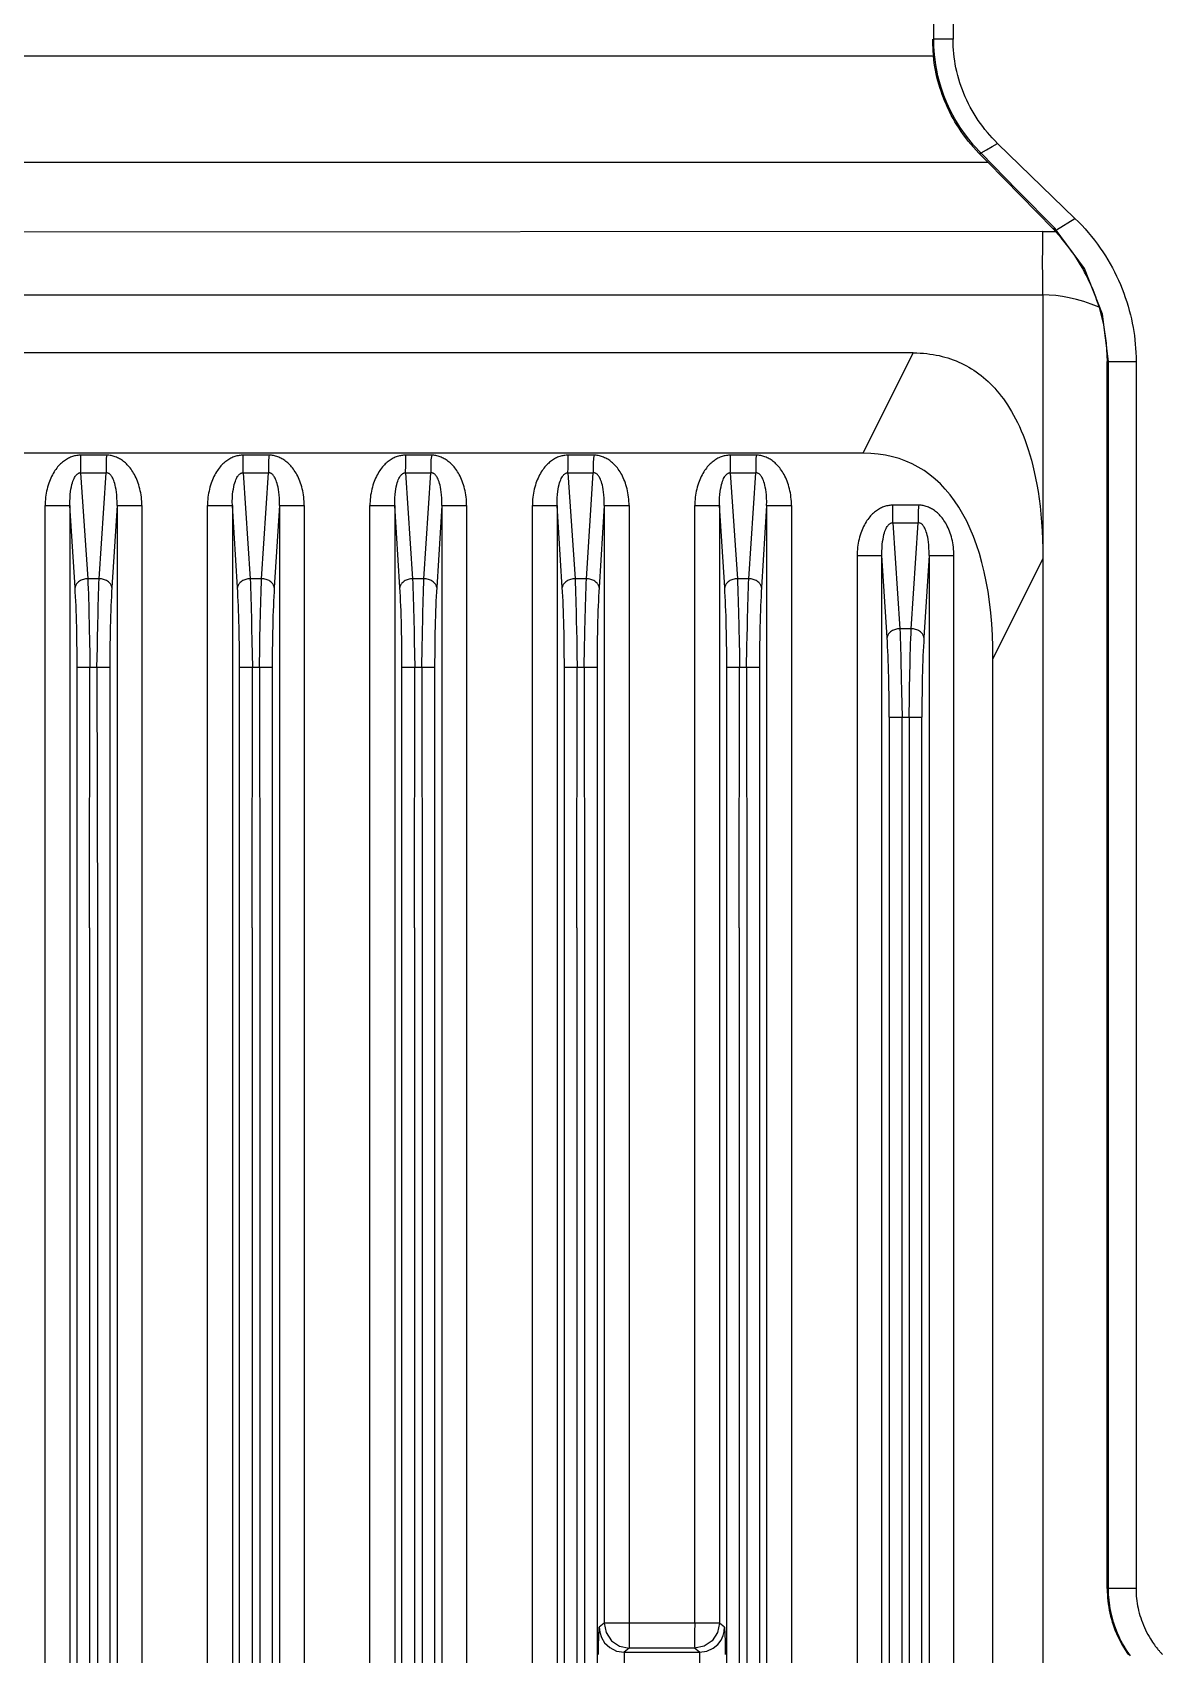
# Model space of a CAD drawing. Header units: millimetres. Extents: x -3132 to 28633, y 682 to 5849.
# Drawn here: x -743.6 to -698.4, y 2300 to 2364.9 of the extents above; entities that cross this region are included whole.
import ezdxf

# ---------------------------------------------------------------- set-up
doc = ezdxf.new("R2010")
doc.units = ezdxf.units.MM

msp = doc.modelspace()

# ---------------------------------------------------------------- linework, layer by layer
at = {"linetype": 'Continuous'}
for p, q in [((-707.541, 2373.049), (-707.554, 2364.613)), ((-706.768, 2370.872), (-706.768, 2364.613)), ((-706.768, 2364.613), (-707.554, 2364.613)), ((-707.557, 2363.93), (-774.784, 2363.93)), ((-705.731, 2360.052), (-705.648, 2360.054)), ((-705.731, 2360.052), (-705.371, 2359.684)), ((-704.985, 2360.441), (-701.891, 2357.441)), ((-776.97, 2359.684), (-705.371, 2359.684)), ((-705.371, 2359.684), (-702.767, 2357.018)), ((-702.627, 2356.976), (-701.891, 2357.441)), ((-703.17, 2356.914), (-779.175, 2356.876)), ((-702.674, 2357.019), (-702.767, 2357.018)), ((-702.767, 2357.018), (-702.667, 2356.913)), ((-779.171, 2354.378), (-703.17, 2354.378)), ((-703.17, 2354.378), (-703.176, 2354.667)), ((-703.17, 2354.378), (-703.17, 2117.202)), ((-708.363, 2352.058), (-773.978, 2352.058)), ((-710.363, 2348.047), (-708.363, 2352.058)), ((-700.598, 2302.629), (-700.598, 2351.714)), ((-700.598, 2351.714), (-700.549, 2351.714)), ((-700.549, 2302.629), (-700.549, 2351.714)), ((-700.549, 2351.714), (-699.444, 2351.714)), ((-699.444, 2351.714), (-699.444, 2302.629)), ((-710.363, 2348.047), (-771.978, 2348.047)), ((-741.673, 2347.521), (-741.673, 2347.97)), ((-740.635, 2347.969), (-741.673, 2347.97)), ((-735.173, 2347.521), (-735.173, 2347.97)), ((-734.135, 2347.969), (-735.173, 2347.97)), ((-728.673, 2347.521), (-728.673, 2347.97)), ((-727.635, 2347.969), (-728.673, 2347.97)), ((-722.173, 2347.521), (-722.173, 2347.97)), ((-721.135, 2347.969), (-722.173, 2347.97)), ((-715.673, 2347.521), (-715.673, 2347.97)), ((-714.635, 2347.969), (-715.673, 2347.97)), ((-741.684, 2347.266), (-741.397, 2343.023)), ((-741.684, 2347.266), (-740.668, 2347.266)), ((-740.944, 2343.023), (-740.668, 2347.266)), ((-735.184, 2347.266), (-734.897, 2343.023)), ((-735.184, 2347.266), (-734.168, 2347.266)), ((-734.444, 2343.023), (-734.168, 2347.266)), ((-728.684, 2347.266), (-728.397, 2343.023)), ((-728.684, 2347.266), (-727.668, 2347.266)), ((-727.944, 2343.023), (-727.668, 2347.266)), ((-722.184, 2347.266), (-721.897, 2343.023)), ((-722.184, 2347.266), (-721.168, 2347.266)), ((-721.444, 2343.023), (-721.168, 2347.266)), ((-715.684, 2347.266), (-715.397, 2343.023)), ((-715.684, 2347.266), (-714.668, 2347.266)), ((-714.944, 2343.023), (-714.668, 2347.266)), ((-743.106, 2250.817), (-743.106, 2345.949)), ((-743.106, 2345.949), (-742.112, 2345.949)), ((-742.112, 2345.949), (-742.112, 2250.817)), ((-741.907, 2342.669), (-742.112, 2345.949)), ((-740.229, 2345.949), (-740.434, 2342.669)), ((-740.229, 2345.949), (-740.229, 2250.836)), ((-740.229, 2345.949), (-739.235, 2345.949)), ((-739.235, 2345.949), (-739.235, 2250.817)), ((-736.606, 2250.817), (-736.606, 2345.949)), ((-736.606, 2345.949), (-735.612, 2345.949)), ((-735.407, 2342.669), (-735.612, 2345.949)), ((-735.612, 2345.949), (-735.612, 2250.817)), ((-733.729, 2345.949), (-733.934, 2342.669)), ((-733.729, 2345.949), (-733.729, 2250.836)), ((-733.729, 2345.949), (-732.735, 2345.949)), ((-732.735, 2345.949), (-732.735, 2250.817)), ((-730.106, 2250.817), (-730.106, 2345.949)), ((-730.106, 2345.949), (-729.112, 2345.949)), ((-728.907, 2342.669), (-729.112, 2345.949)), ((-729.112, 2345.949), (-729.112, 2250.817)), ((-727.229, 2345.949), (-727.434, 2342.669)), ((-727.229, 2345.949), (-727.229, 2250.836)), ((-727.229, 2345.949), (-726.235, 2345.949)), ((-726.235, 2345.949), (-726.235, 2250.817)), ((-723.606, 2250.817), (-723.606, 2345.949)), ((-723.606, 2345.949), (-722.612, 2345.949)), ((-722.407, 2342.669), (-722.612, 2345.949)), ((-722.612, 2345.949), (-722.612, 2299.114)), ((-720.729, 2345.949), (-720.934, 2342.669)), ((-720.729, 2345.949), (-720.729, 2301.248)), ((-720.729, 2345.949), (-719.735, 2345.949)), ((-719.735, 2345.949), (-719.735, 2300.249)), ((-717.106, 2301.248), (-717.106, 2345.949)), ((-717.106, 2345.949), (-716.112, 2345.949)), ((-716.112, 2345.949), (-716.112, 2301.248)), ((-715.907, 2342.669), (-716.112, 2345.949)), ((-714.229, 2345.949), (-714.434, 2342.669)), ((-714.229, 2345.949), (-714.229, 2250.836)), ((-714.229, 2345.949), (-713.235, 2345.949)), ((-713.235, 2345.949), (-713.235, 2250.817)), ((-709.173, 2345.521), (-709.173, 2345.97)), ((-708.135, 2345.969), (-709.173, 2345.97)), ((-709.184, 2345.266), (-708.897, 2341.023)), ((-709.184, 2345.266), (-708.168, 2345.266)), ((-708.444, 2341.023), (-708.168, 2345.266)), ((-710.606, 2343.949), (-710.607, 2249.004)), ((-710.606, 2343.949), (-709.612, 2343.949)), ((-709.407, 2340.669), (-709.612, 2343.949)), ((-709.612, 2249.007), (-709.612, 2343.949)), ((-707.729, 2343.949), (-707.934, 2340.669)), ((-707.729, 2343.949), (-707.729, 2130.167)), ((-707.729, 2343.949), (-706.735, 2343.949)), ((-706.735, 2130.167), (-706.735, 2343.949)), ((-703.17, 2343.829), (-705.17, 2339.817)), ((-740.944, 2343.023), (-741.397, 2343.023)), ((-734.444, 2343.023), (-734.897, 2343.023)), ((-727.944, 2343.023), (-728.397, 2343.023)), ((-721.444, 2343.023), (-721.897, 2343.023)), ((-714.944, 2343.023), (-715.397, 2343.023)), ((-741.341, 2341.032), (-741.33, 2340.526)), ((-741.33, 2340.526), (-741.32, 2340.009)), ((-734.841, 2341.032), (-734.83, 2340.526)), ((-734.83, 2340.526), (-734.82, 2340.009)), ((-728.341, 2341.032), (-728.33, 2340.526)), ((-728.33, 2340.526), (-728.32, 2340.009)), ((-721.841, 2341.032), (-721.83, 2340.526)), ((-721.83, 2340.526), (-721.82, 2340.009)), ((-715.341, 2341.032), (-715.33, 2340.526)), ((-715.33, 2340.526), (-715.32, 2340.009)), ((-708.444, 2341.023), (-708.897, 2341.023)), ((-741.32, 2340.009), (-741.31, 2339.487)), ((-741.031, 2339.487), (-741.016, 2340.268)), ((-734.82, 2340.009), (-734.81, 2339.487)), ((-734.531, 2339.487), (-734.516, 2340.268)), ((-728.32, 2340.009), (-728.31, 2339.487)), ((-728.031, 2339.487), (-728.016, 2340.268)), ((-721.82, 2340.009), (-721.81, 2339.487)), ((-721.531, 2339.487), (-721.516, 2340.268)), ((-715.32, 2340.009), (-715.31, 2339.487)), ((-715.031, 2339.487), (-715.016, 2340.268)), ((-705.17, 2134.298), (-705.17, 2339.817)), ((-741.824, 2255.385), (-741.824, 2339.487)), ((-741.824, 2339.487), (-740.517, 2339.487)), ((-741.325, 2329.058), (-741.31, 2339.487)), ((-741.031, 2339.487), (-741.016, 2329.058)), ((-740.517, 2339.487), (-740.517, 2255.502)), ((-735.324, 2255.385), (-735.324, 2339.487)), ((-735.324, 2339.487), (-734.017, 2339.487)), ((-734.825, 2329.058), (-734.81, 2339.487)), ((-734.531, 2339.487), (-734.516, 2329.058)), ((-734.017, 2339.487), (-734.017, 2255.502)), ((-728.824, 2255.385), (-728.824, 2339.487)), ((-728.824, 2339.487), (-727.517, 2339.487)), ((-728.325, 2329.058), (-728.31, 2339.487)), ((-728.031, 2339.487), (-728.016, 2329.058)), ((-727.517, 2339.487), (-727.517, 2255.502)), ((-722.324, 2255.385), (-722.324, 2339.487)), ((-722.324, 2339.487), (-721.017, 2339.487)), ((-721.825, 2329.058), (-721.81, 2339.487)), ((-721.531, 2339.487), (-721.516, 2329.058)), ((-721.017, 2339.487), (-721.017, 2255.502)), ((-715.824, 2255.385), (-715.824, 2339.487)), ((-715.824, 2339.487), (-714.517, 2339.487)), ((-715.325, 2329.058), (-715.31, 2339.487)), ((-715.031, 2339.487), (-715.016, 2329.058)), ((-714.517, 2339.487), (-714.517, 2255.502)), ((-708.841, 2339.032), (-708.83, 2338.526)), ((-708.83, 2338.526), (-708.82, 2338.009)), ((-708.82, 2338.009), (-708.81, 2337.487)), ((-708.531, 2337.487), (-708.516, 2338.268)), ((-709.324, 2337.487), (-709.324, 2248.766)), ((-709.324, 2337.487), (-708.017, 2337.487)), ((-708.81, 2248.766), (-708.81, 2337.487)), ((-708.531, 2337.487), (-708.531, 2136.629)), ((-708.017, 2136.629), (-708.017, 2337.487)), ((-741.325, 2329.058), (-741.325, 2279.058)), ((-741.016, 2329.058), (-741.016, 2279.058)), ((-734.825, 2329.058), (-734.825, 2279.058)), ((-734.516, 2329.058), (-734.516, 2279.058)), ((-728.325, 2329.058), (-728.325, 2279.058)), ((-728.016, 2329.058), (-728.016, 2279.058)), ((-721.825, 2329.058), (-721.825, 2279.058)), ((-721.516, 2329.058), (-721.516, 2279.058)), ((-715.325, 2329.058), (-715.325, 2279.058)), ((-715.016, 2329.058), (-715.016, 2279.058)), ((-699.444, 2302.629), (-700.598, 2302.629)), ((-720.729, 2301.248), (-720.929, 2301.081)), ((-719.735, 2301.248), (-720.729, 2301.248)), ((-717.106, 2301.248), (-719.735, 2301.248)), ((-716.74, 2301.248), (-717.106, 2301.248)), ((-716.112, 2301.248), (-716.74, 2301.248)), ((-715.912, 2301.081), (-716.112, 2301.248)), ((-719.731, 2300.249), (-719.93, 2300.083)), ((-717.11, 2300.249), (-719.731, 2300.249)), ((-717.11, 2300.341), (-717.106, 2300.249)), ((-716.911, 2300.083), (-717.11, 2300.249)), ((-719.93, 2300.083), (-719.93, 2299.583)), ((-719.93, 2300.083), (-716.911, 2300.083)), ((-716.911, 2300.083), (-716.911, 2299.583)), ((-698.4, 2300.007), (-698.382, 2299.989))]:
    msp.add_line(p, q, dxfattribs=at)
for points in [[(-705.648, 2360.054), (-705.945, 2360.371), (-706.235, 2360.727), (-706.483, 2361.078), (-706.692, 2361.418), (-706.867, 2361.746), (-707.012, 2362.059), (-707.132, 2362.356), (-707.23, 2362.635), (-707.308, 2362.898), (-707.371, 2363.144), (-707.421, 2363.373), (-707.459, 2363.588), (-707.488, 2363.789), (-707.51, 2363.977), (-707.525, 2364.153), (-707.535, 2364.317), (-707.54, 2364.469), (-707.542, 2364.613)], [(-704.985, 2360.441), (-705.095, 2360.55), (-705.2, 2360.659), (-705.3, 2360.769), (-705.396, 2360.881), (-705.49, 2360.995), (-705.581, 2361.111), (-705.67, 2361.231), (-705.757, 2361.355), (-705.842, 2361.484), (-705.925, 2361.616), (-706.004, 2361.751), (-706.08, 2361.889), (-706.152, 2362.027), (-706.218, 2362.165), (-706.28, 2362.3), (-706.338, 2362.437), (-706.392, 2362.575), (-706.445, 2362.717), (-706.494, 2362.864), (-706.54, 2363.012), (-706.581, 2363.161), (-706.618, 2363.31), (-706.651, 2363.458), (-706.679, 2363.603), (-706.703, 2363.747), (-706.722, 2363.89), (-706.739, 2364.032), (-706.751, 2364.174), (-706.76, 2364.318), (-706.766, 2364.464), (-706.768, 2364.613)], [(-705.731, 2360.052), (-705.843, 2360.169), (-705.952, 2360.289), (-706.057, 2360.41), (-706.159, 2360.534), (-706.257, 2360.66), (-706.352, 2360.787), (-706.442, 2360.916), (-706.529, 2361.045), (-706.612, 2361.176), (-706.692, 2361.307), (-706.768, 2361.44), (-706.84, 2361.574), (-706.909, 2361.709), (-706.975, 2361.845), (-707.037, 2361.982), (-707.095, 2362.119), (-707.151, 2362.256), (-707.202, 2362.394), (-707.25, 2362.532), (-707.295, 2362.67), (-707.337, 2362.809), (-707.375, 2362.948), (-707.411, 2363.088), (-707.443, 2363.228), (-707.472, 2363.368), (-707.498, 2363.508), (-707.52, 2363.649), (-707.54, 2363.789), (-707.557, 2363.93)], [(-702.674, 2357.019), (-704.196, 2358.574), (-705.648, 2360.054)], [(-705.647, 2360.055), (-705.424, 2360.185), (-705.203, 2360.313), (-704.985, 2360.441)], [(-701.891, 2357.441), (-701.754, 2357.305), (-701.618, 2357.163), (-701.486, 2357.019), (-701.357, 2356.87), (-701.231, 2356.719), (-701.11, 2356.566), (-700.993, 2356.411), (-700.881, 2356.254), (-700.774, 2356.097), (-700.671, 2355.939), (-700.573, 2355.78), (-700.48, 2355.62), (-700.391, 2355.458), (-700.306, 2355.295), (-700.225, 2355.13), (-700.147, 2354.963), (-700.073, 2354.794), (-700.003, 2354.623), (-699.937, 2354.451), (-699.875, 2354.278), (-699.818, 2354.104), (-699.764, 2353.931), (-699.715, 2353.758), (-699.67, 2353.586), (-699.63, 2353.416), (-699.594, 2353.247), (-699.562, 2353.08), (-699.535, 2352.914), (-699.511, 2352.749), (-699.491, 2352.582), (-699.474, 2352.414), (-699.461, 2352.244), (-699.452, 2352.071), (-699.446, 2351.894), (-699.444, 2351.714)], [(-703.176, 2354.667), (-703.181, 2355.246), (-703.182, 2355.533), (-703.182, 2355.818), (-703.181, 2356.1), (-703.179, 2356.377), (-703.177, 2356.649), (-703.17, 2356.914)], [(-703.17, 2356.914), (-703.002, 2356.918), (-702.834, 2356.918), (-702.667, 2356.913)], [(-700.549, 2351.714), (-700.785, 2353.607), (-701.507, 2355.432), (-702.675, 2357.019)], [(-700.921, 2353.892), (-700.962, 2354.024), (-701.007, 2354.159), (-701.056, 2354.297), (-701.109, 2354.437), (-701.165, 2354.579), (-701.226, 2354.722), (-701.29, 2354.865), (-701.357, 2355.008), (-701.428, 2355.151), (-701.502, 2355.293), (-701.58, 2355.434), (-701.661, 2355.575), (-701.746, 2355.714), (-701.834, 2355.853), (-701.925, 2355.99), (-702.021, 2356.127), (-702.119, 2356.262), (-702.222, 2356.395), (-702.328, 2356.527), (-702.437, 2356.658), (-702.55, 2356.786), (-702.667, 2356.913)], [(-700.921, 2353.892), (-701.236, 2354.014), (-701.539, 2354.117), (-701.833, 2354.201), (-702.117, 2354.267), (-702.392, 2354.317), (-702.658, 2354.352), (-702.917, 2354.372), (-703.17, 2354.378)], [(-700.921, 2353.892), (-700.742, 2353.175), (-700.634, 2352.449), (-700.598, 2351.714)], [(-708.363, 2352.058), (-708.224, 2352.056), (-708.087, 2352.051), (-707.954, 2352.042), (-707.823, 2352.029), (-707.695, 2352.014), (-707.57, 2351.995), (-707.448, 2351.974), (-707.327, 2351.949), (-707.209, 2351.921), (-707.093, 2351.89), (-706.979, 2351.857), (-706.868, 2351.82), (-706.758, 2351.781), (-706.65, 2351.739), (-706.543, 2351.694), (-706.438, 2351.646), (-706.335, 2351.595), (-706.233, 2351.542), (-706.132, 2351.485), (-706.033, 2351.425), (-705.935, 2351.363), (-705.837, 2351.297), (-705.742, 2351.227), (-705.647, 2351.155), (-705.553, 2351.079), (-705.46, 2350.999), (-705.369, 2350.916), (-705.278, 2350.829), (-705.188, 2350.738), (-705.099, 2350.643), (-705.012, 2350.544), (-704.925, 2350.441), (-704.839, 2350.332), (-704.754, 2350.219), (-704.67, 2350.101), (-704.587, 2349.978), (-704.505, 2349.849), (-704.424, 2349.715), (-704.345, 2349.574), (-704.266, 2349.427), (-704.189, 2349.274), (-704.113, 2349.114), (-704.039, 2348.946), (-703.967, 2348.771), (-703.896, 2348.588), (-703.827, 2348.397), (-703.76, 2348.197), (-703.696, 2347.987), (-703.634, 2347.768), (-703.574, 2347.54), (-703.517, 2347.3), (-703.464, 2347.05), (-703.413, 2346.788), (-703.367, 2346.514), (-703.324, 2346.227), (-703.286, 2345.928), (-703.253, 2345.614), (-703.224, 2345.287), (-703.201, 2344.945), (-703.185, 2344.588), (-703.174, 2344.216), (-703.17, 2343.829)], [(-741.673, 2347.97), (-741.715, 2347.969), (-741.758, 2347.966), (-741.8, 2347.961), (-741.842, 2347.955), (-741.884, 2347.947), (-741.927, 2347.938), (-741.969, 2347.926), (-742.011, 2347.913), (-742.053, 2347.899), (-742.094, 2347.882), (-742.136, 2347.864), (-742.176, 2347.844), (-742.216, 2347.823), (-742.256, 2347.799), (-742.296, 2347.774), (-742.335, 2347.747), (-742.374, 2347.718), (-742.413, 2347.687), (-742.452, 2347.653), (-742.491, 2347.617), (-742.529, 2347.579), (-742.567, 2347.538), (-742.604, 2347.495), (-742.641, 2347.449), (-742.677, 2347.401), (-742.713, 2347.35), (-742.748, 2347.296), (-742.782, 2347.24), (-742.815, 2347.181), (-742.847, 2347.119), (-742.878, 2347.054), (-742.907, 2346.987), (-742.935, 2346.917), (-742.962, 2346.844), (-742.986, 2346.769), (-743.009, 2346.692), (-743.029, 2346.613), (-743.047, 2346.532), (-743.063, 2346.451), (-743.077, 2346.368), (-743.088, 2346.285), (-743.096, 2346.201), (-743.102, 2346.117), (-743.105, 2346.033), (-743.106, 2345.949)], [(-740.635, 2347.969), (-740.647, 2347.911), (-740.657, 2347.849), (-740.664, 2347.784), (-740.667, 2347.716), (-740.668, 2347.266)], [(-739.235, 2345.949), (-739.236, 2346.035), (-739.24, 2346.121), (-739.246, 2346.206), (-739.255, 2346.291), (-739.266, 2346.376), (-739.28, 2346.459), (-739.296, 2346.542), (-739.315, 2346.623), (-739.336, 2346.703), (-739.358, 2346.78), (-739.383, 2346.854), (-739.41, 2346.927), (-739.438, 2346.996), (-739.467, 2347.063), (-739.498, 2347.128), (-739.53, 2347.189), (-739.563, 2347.248), (-739.597, 2347.304), (-739.632, 2347.357), (-739.668, 2347.407), (-739.704, 2347.455), (-739.741, 2347.5), (-739.778, 2347.543), (-739.817, 2347.583), (-739.855, 2347.622), (-739.894, 2347.657), (-739.932, 2347.69), (-739.971, 2347.721), (-740.01, 2347.75), (-740.05, 2347.777), (-740.09, 2347.802), (-740.13, 2347.825), (-740.171, 2347.846), (-740.212, 2347.866), (-740.254, 2347.884), (-740.296, 2347.901), (-740.338, 2347.915), (-740.381, 2347.928), (-740.423, 2347.939), (-740.465, 2347.949), (-740.508, 2347.956), (-740.55, 2347.962), (-740.592, 2347.967), (-740.635, 2347.969)], [(-735.173, 2347.97), (-735.215, 2347.969), (-735.258, 2347.966), (-735.3, 2347.961), (-735.342, 2347.955), (-735.384, 2347.947), (-735.427, 2347.938), (-735.469, 2347.926), (-735.511, 2347.913), (-735.553, 2347.899), (-735.594, 2347.882), (-735.636, 2347.864), (-735.676, 2347.844), (-735.716, 2347.823), (-735.756, 2347.799), (-735.796, 2347.774), (-735.835, 2347.747), (-735.874, 2347.718), (-735.913, 2347.687), (-735.952, 2347.653), (-735.991, 2347.617), (-736.029, 2347.579), (-736.067, 2347.538), (-736.104, 2347.495), (-736.141, 2347.449), (-736.177, 2347.401), (-736.213, 2347.35), (-736.248, 2347.296), (-736.282, 2347.24), (-736.315, 2347.181), (-736.347, 2347.119), (-736.378, 2347.054), (-736.407, 2346.987), (-736.435, 2346.917), (-736.462, 2346.844), (-736.486, 2346.769), (-736.509, 2346.692), (-736.529, 2346.613), (-736.547, 2346.532), (-736.563, 2346.451), (-736.577, 2346.368), (-736.588, 2346.285), (-736.596, 2346.201), (-736.602, 2346.117), (-736.605, 2346.033), (-736.606, 2345.949)], [(-734.135, 2347.969), (-734.147, 2347.911), (-734.157, 2347.849), (-734.164, 2347.784), (-734.167, 2347.716), (-734.168, 2347.266)], [(-732.735, 2345.949), (-732.736, 2346.035), (-732.74, 2346.121), (-732.746, 2346.206), (-732.755, 2346.291), (-732.766, 2346.376), (-732.78, 2346.459), (-732.796, 2346.542), (-732.815, 2346.623), (-732.836, 2346.703), (-732.858, 2346.78), (-732.883, 2346.854), (-732.91, 2346.927), (-732.938, 2346.996), (-732.967, 2347.063), (-732.998, 2347.128), (-733.03, 2347.189), (-733.063, 2347.248), (-733.097, 2347.304), (-733.132, 2347.357), (-733.168, 2347.407), (-733.204, 2347.455), (-733.241, 2347.5), (-733.278, 2347.543), (-733.317, 2347.583), (-733.355, 2347.622), (-733.394, 2347.657), (-733.432, 2347.69), (-733.471, 2347.721), (-733.51, 2347.75), (-733.55, 2347.777), (-733.59, 2347.802), (-733.63, 2347.825), (-733.671, 2347.846), (-733.712, 2347.866), (-733.754, 2347.884), (-733.796, 2347.901), (-733.838, 2347.915), (-733.881, 2347.928), (-733.923, 2347.939), (-733.965, 2347.949), (-734.008, 2347.956), (-734.05, 2347.962), (-734.092, 2347.967), (-734.135, 2347.969)], [(-728.673, 2347.97), (-728.715, 2347.969), (-728.758, 2347.966), (-728.8, 2347.961), (-728.842, 2347.955), (-728.884, 2347.947), (-728.927, 2347.938), (-728.969, 2347.926), (-729.011, 2347.913), (-729.053, 2347.899), (-729.094, 2347.882), (-729.136, 2347.864), (-729.176, 2347.844), (-729.216, 2347.823), (-729.256, 2347.799), (-729.296, 2347.774), (-729.335, 2347.747), (-729.374, 2347.718), (-729.413, 2347.687), (-729.452, 2347.653), (-729.491, 2347.617), (-729.529, 2347.579), (-729.567, 2347.538), (-729.604, 2347.495), (-729.641, 2347.449), (-729.677, 2347.401), (-729.713, 2347.35), (-729.748, 2347.296), (-729.782, 2347.24), (-729.815, 2347.181), (-729.847, 2347.119), (-729.878, 2347.054), (-729.907, 2346.987), (-729.935, 2346.917), (-729.962, 2346.844), (-729.986, 2346.769), (-730.009, 2346.692), (-730.029, 2346.613), (-730.047, 2346.532), (-730.063, 2346.451), (-730.077, 2346.368), (-730.088, 2346.285), (-730.096, 2346.201), (-730.102, 2346.117), (-730.105, 2346.033), (-730.106, 2345.949)], [(-727.635, 2347.969), (-727.647, 2347.911), (-727.657, 2347.849), (-727.664, 2347.784), (-727.667, 2347.716), (-727.668, 2347.266)], [(-726.235, 2345.949), (-726.236, 2346.035), (-726.24, 2346.121), (-726.246, 2346.206), (-726.255, 2346.291), (-726.266, 2346.376), (-726.28, 2346.459), (-726.296, 2346.542), (-726.315, 2346.623), (-726.336, 2346.703), (-726.358, 2346.78), (-726.383, 2346.854), (-726.41, 2346.927), (-726.438, 2346.996), (-726.467, 2347.063), (-726.498, 2347.128), (-726.53, 2347.189), (-726.563, 2347.248), (-726.597, 2347.304), (-726.632, 2347.357), (-726.668, 2347.407), (-726.704, 2347.455), (-726.741, 2347.5), (-726.778, 2347.543), (-726.817, 2347.583), (-726.855, 2347.622), (-726.894, 2347.657), (-726.932, 2347.69), (-726.971, 2347.721), (-727.01, 2347.75), (-727.05, 2347.777), (-727.09, 2347.802), (-727.13, 2347.825), (-727.171, 2347.846), (-727.212, 2347.866), (-727.254, 2347.884), (-727.296, 2347.901), (-727.338, 2347.915), (-727.381, 2347.928), (-727.423, 2347.939), (-727.465, 2347.949), (-727.508, 2347.956), (-727.55, 2347.962), (-727.592, 2347.967), (-727.635, 2347.969)], [(-722.173, 2347.97), (-722.215, 2347.969), (-722.258, 2347.966), (-722.3, 2347.961), (-722.342, 2347.955), (-722.384, 2347.947), (-722.427, 2347.938), (-722.469, 2347.926), (-722.511, 2347.913), (-722.553, 2347.899), (-722.594, 2347.882), (-722.636, 2347.864), (-722.676, 2347.844), (-722.716, 2347.823), (-722.756, 2347.799), (-722.796, 2347.774), (-722.835, 2347.747), (-722.874, 2347.718), (-722.913, 2347.687), (-722.952, 2347.653), (-722.991, 2347.617), (-723.029, 2347.579), (-723.067, 2347.538), (-723.104, 2347.495), (-723.141, 2347.449), (-723.177, 2347.401), (-723.213, 2347.35), (-723.248, 2347.296), (-723.282, 2347.24), (-723.315, 2347.181), (-723.347, 2347.119), (-723.378, 2347.054), (-723.407, 2346.987), (-723.435, 2346.917), (-723.462, 2346.844), (-723.486, 2346.769), (-723.509, 2346.692), (-723.529, 2346.613), (-723.547, 2346.532), (-723.563, 2346.451), (-723.577, 2346.368), (-723.588, 2346.285), (-723.596, 2346.201), (-723.602, 2346.117), (-723.605, 2346.033), (-723.606, 2345.949)], [(-721.135, 2347.969), (-721.147, 2347.911), (-721.157, 2347.849), (-721.164, 2347.784), (-721.167, 2347.716), (-721.168, 2347.266)], [(-719.735, 2345.949), (-719.736, 2346.035), (-719.74, 2346.121), (-719.746, 2346.206), (-719.755, 2346.291), (-719.766, 2346.376), (-719.78, 2346.459), (-719.796, 2346.542), (-719.815, 2346.623), (-719.836, 2346.703), (-719.858, 2346.78), (-719.883, 2346.854), (-719.91, 2346.927), (-719.938, 2346.996), (-719.967, 2347.063), (-719.998, 2347.128), (-720.03, 2347.189), (-720.063, 2347.248), (-720.097, 2347.304), (-720.132, 2347.357), (-720.168, 2347.407), (-720.204, 2347.455), (-720.241, 2347.5), (-720.278, 2347.543), (-720.317, 2347.583), (-720.355, 2347.622), (-720.394, 2347.657), (-720.432, 2347.69), (-720.471, 2347.721), (-720.51, 2347.75), (-720.55, 2347.777), (-720.59, 2347.802), (-720.63, 2347.825), (-720.671, 2347.846), (-720.712, 2347.866), (-720.754, 2347.884), (-720.796, 2347.901), (-720.838, 2347.915), (-720.881, 2347.928), (-720.923, 2347.939), (-720.965, 2347.949), (-721.008, 2347.956), (-721.05, 2347.962), (-721.092, 2347.967), (-721.135, 2347.969)], [(-715.673, 2347.97), (-715.715, 2347.969), (-715.758, 2347.966), (-715.8, 2347.961), (-715.842, 2347.955), (-715.884, 2347.947), (-715.927, 2347.938), (-715.969, 2347.926), (-716.011, 2347.913), (-716.053, 2347.899), (-716.094, 2347.882), (-716.136, 2347.864), (-716.176, 2347.844), (-716.216, 2347.823), (-716.256, 2347.799), (-716.296, 2347.774), (-716.335, 2347.747), (-716.374, 2347.718), (-716.413, 2347.687), (-716.452, 2347.653), (-716.491, 2347.617), (-716.529, 2347.579), (-716.567, 2347.538), (-716.604, 2347.495), (-716.641, 2347.449), (-716.677, 2347.401), (-716.713, 2347.35), (-716.748, 2347.296), (-716.782, 2347.24), (-716.815, 2347.181), (-716.847, 2347.119), (-716.878, 2347.054), (-716.907, 2346.987), (-716.935, 2346.917), (-716.962, 2346.844), (-716.986, 2346.769), (-717.009, 2346.692), (-717.029, 2346.613), (-717.047, 2346.532), (-717.063, 2346.451), (-717.077, 2346.368), (-717.088, 2346.285), (-717.096, 2346.201), (-717.102, 2346.117), (-717.105, 2346.033), (-717.106, 2345.949)], [(-714.635, 2347.969), (-714.647, 2347.911), (-714.657, 2347.849), (-714.664, 2347.784), (-714.667, 2347.716), (-714.668, 2347.266)], [(-713.235, 2345.949), (-713.236, 2346.035), (-713.24, 2346.121), (-713.246, 2346.206), (-713.255, 2346.291), (-713.266, 2346.376), (-713.28, 2346.459), (-713.296, 2346.542), (-713.315, 2346.623), (-713.336, 2346.703), (-713.358, 2346.78), (-713.383, 2346.854), (-713.41, 2346.927), (-713.438, 2346.996), (-713.467, 2347.063), (-713.498, 2347.128), (-713.53, 2347.189), (-713.563, 2347.248), (-713.597, 2347.304), (-713.632, 2347.357), (-713.668, 2347.407), (-713.704, 2347.455), (-713.741, 2347.5), (-713.778, 2347.543), (-713.817, 2347.583), (-713.855, 2347.622), (-713.894, 2347.657), (-713.932, 2347.69), (-713.971, 2347.721), (-714.01, 2347.75), (-714.05, 2347.777), (-714.09, 2347.802), (-714.13, 2347.825), (-714.171, 2347.846), (-714.212, 2347.866), (-714.254, 2347.884), (-714.296, 2347.901), (-714.338, 2347.915), (-714.381, 2347.928), (-714.423, 2347.939), (-714.465, 2347.949), (-714.508, 2347.956), (-714.55, 2347.962), (-714.592, 2347.967), (-714.635, 2347.969)], [(-742.112, 2345.949), (-742.114, 2346.115), (-742.109, 2346.263), (-742.1, 2346.394), (-742.087, 2346.51), (-742.071, 2346.614), (-742.053, 2346.706), (-742.034, 2346.788), (-742.014, 2346.86), (-741.993, 2346.924), (-741.971, 2346.981), (-741.949, 2347.03), (-741.927, 2347.073), (-741.905, 2347.11), (-741.884, 2347.142), (-741.862, 2347.169), (-741.842, 2347.192), (-741.822, 2347.21), (-741.803, 2347.225), (-741.785, 2347.237), (-741.768, 2347.246), (-741.752, 2347.253), (-741.738, 2347.258), (-741.725, 2347.261), (-741.713, 2347.264), (-741.702, 2347.265), (-741.693, 2347.266), (-741.684, 2347.266)], [(-741.684, 2347.266), (-741.68, 2347.323), (-741.676, 2347.385), (-741.674, 2347.451), (-741.673, 2347.521)], [(-740.229, 2345.949), (-740.227, 2346.11), (-740.231, 2346.253), (-740.24, 2346.381), (-740.252, 2346.494), (-740.267, 2346.595), (-740.283, 2346.685), (-740.301, 2346.765), (-740.32, 2346.836), (-740.34, 2346.899), (-740.36, 2346.955), (-740.38, 2347.004), (-740.4, 2347.047), (-740.42, 2347.085), (-740.44, 2347.117), (-740.46, 2347.145), (-740.479, 2347.17), (-740.497, 2347.19), (-740.515, 2347.207), (-740.532, 2347.221), (-740.548, 2347.232), (-740.563, 2347.241), (-740.578, 2347.248), (-740.597, 2347.254), (-740.618, 2347.259), (-740.642, 2347.264), (-740.668, 2347.266)], [(-735.612, 2345.949), (-735.614, 2346.115), (-735.609, 2346.263), (-735.6, 2346.394), (-735.587, 2346.51), (-735.571, 2346.614), (-735.553, 2346.706), (-735.534, 2346.788), (-735.514, 2346.86), (-735.493, 2346.924), (-735.471, 2346.981), (-735.449, 2347.03), (-735.427, 2347.073), (-735.405, 2347.11), (-735.384, 2347.142), (-735.362, 2347.169), (-735.342, 2347.192), (-735.322, 2347.21), (-735.303, 2347.225), (-735.285, 2347.237), (-735.268, 2347.246), (-735.252, 2347.253), (-735.238, 2347.258), (-735.225, 2347.261), (-735.213, 2347.264), (-735.202, 2347.265), (-735.193, 2347.266), (-735.184, 2347.266)], [(-735.184, 2347.266), (-735.18, 2347.323), (-735.176, 2347.385), (-735.174, 2347.451), (-735.173, 2347.521)], [(-733.729, 2345.949), (-733.727, 2346.11), (-733.731, 2346.253), (-733.74, 2346.381), (-733.752, 2346.494), (-733.767, 2346.595), (-733.783, 2346.685), (-733.801, 2346.765), (-733.82, 2346.836), (-733.84, 2346.899), (-733.86, 2346.955), (-733.88, 2347.004), (-733.9, 2347.047), (-733.92, 2347.085), (-733.94, 2347.117), (-733.96, 2347.145), (-733.979, 2347.17), (-733.997, 2347.19), (-734.015, 2347.207), (-734.032, 2347.221), (-734.048, 2347.232), (-734.063, 2347.241), (-734.078, 2347.248), (-734.097, 2347.254), (-734.118, 2347.259), (-734.142, 2347.264), (-734.168, 2347.266)], [(-729.112, 2345.949), (-729.114, 2346.115), (-729.109, 2346.263), (-729.1, 2346.394), (-729.087, 2346.51), (-729.071, 2346.614), (-729.053, 2346.706), (-729.034, 2346.788), (-729.014, 2346.86), (-728.993, 2346.924), (-728.971, 2346.981), (-728.949, 2347.03), (-728.927, 2347.073), (-728.905, 2347.11), (-728.884, 2347.142), (-728.862, 2347.169), (-728.842, 2347.192), (-728.822, 2347.21), (-728.803, 2347.225), (-728.785, 2347.237), (-728.768, 2347.246), (-728.752, 2347.253), (-728.738, 2347.258), (-728.725, 2347.261), (-728.713, 2347.264), (-728.702, 2347.265), (-728.693, 2347.266), (-728.684, 2347.266)], [(-728.684, 2347.266), (-728.68, 2347.323), (-728.676, 2347.385), (-728.674, 2347.451), (-728.673, 2347.521)], [(-727.229, 2345.949), (-727.227, 2346.11), (-727.231, 2346.253), (-727.24, 2346.381), (-727.252, 2346.494), (-727.267, 2346.595), (-727.283, 2346.685), (-727.301, 2346.765), (-727.32, 2346.836), (-727.34, 2346.899), (-727.36, 2346.955), (-727.38, 2347.004), (-727.4, 2347.047), (-727.42, 2347.085), (-727.44, 2347.117), (-727.46, 2347.145), (-727.479, 2347.17), (-727.497, 2347.19), (-727.515, 2347.207), (-727.532, 2347.221), (-727.548, 2347.232), (-727.563, 2347.241), (-727.578, 2347.248), (-727.597, 2347.254), (-727.618, 2347.259), (-727.642, 2347.264), (-727.668, 2347.266)], [(-722.612, 2345.949), (-722.614, 2346.115), (-722.609, 2346.263), (-722.6, 2346.394), (-722.587, 2346.51), (-722.571, 2346.614), (-722.553, 2346.706), (-722.534, 2346.788), (-722.514, 2346.86), (-722.493, 2346.924), (-722.471, 2346.981), (-722.449, 2347.03), (-722.427, 2347.073), (-722.405, 2347.11), (-722.384, 2347.142), (-722.362, 2347.169), (-722.342, 2347.192), (-722.322, 2347.21), (-722.303, 2347.225), (-722.285, 2347.237), (-722.268, 2347.246), (-722.252, 2347.253), (-722.238, 2347.258), (-722.225, 2347.261), (-722.213, 2347.264), (-722.202, 2347.265), (-722.193, 2347.266), (-722.184, 2347.266)], [(-722.184, 2347.266), (-722.18, 2347.323), (-722.176, 2347.385), (-722.174, 2347.451), (-722.173, 2347.521)], [(-720.729, 2345.949), (-720.727, 2346.11), (-720.731, 2346.253), (-720.74, 2346.381), (-720.752, 2346.494), (-720.767, 2346.595), (-720.783, 2346.685), (-720.801, 2346.765), (-720.82, 2346.836), (-720.84, 2346.899), (-720.86, 2346.955), (-720.88, 2347.004), (-720.9, 2347.047), (-720.92, 2347.085), (-720.94, 2347.117), (-720.96, 2347.145), (-720.979, 2347.17), (-720.997, 2347.19), (-721.015, 2347.207), (-721.032, 2347.221), (-721.048, 2347.232), (-721.063, 2347.241), (-721.078, 2347.248), (-721.097, 2347.254), (-721.118, 2347.259), (-721.142, 2347.264), (-721.168, 2347.266)], [(-716.112, 2345.949), (-716.114, 2346.115), (-716.109, 2346.263), (-716.1, 2346.394), (-716.087, 2346.51), (-716.071, 2346.614), (-716.053, 2346.706), (-716.034, 2346.788), (-716.014, 2346.86), (-715.993, 2346.924), (-715.971, 2346.981), (-715.949, 2347.03), (-715.927, 2347.073), (-715.905, 2347.11), (-715.884, 2347.142), (-715.862, 2347.169), (-715.842, 2347.192), (-715.822, 2347.21), (-715.803, 2347.225), (-715.785, 2347.237), (-715.768, 2347.246), (-715.752, 2347.253), (-715.738, 2347.258), (-715.725, 2347.261), (-715.713, 2347.264), (-715.702, 2347.265), (-715.693, 2347.266), (-715.684, 2347.266)], [(-715.684, 2347.266), (-715.68, 2347.323), (-715.676, 2347.385), (-715.674, 2347.451), (-715.673, 2347.521)], [(-714.229, 2345.949), (-714.227, 2346.11), (-714.231, 2346.253), (-714.24, 2346.381), (-714.252, 2346.494), (-714.267, 2346.595), (-714.283, 2346.685), (-714.301, 2346.765), (-714.32, 2346.836), (-714.34, 2346.899), (-714.36, 2346.955), (-714.38, 2347.004), (-714.4, 2347.047), (-714.42, 2347.085), (-714.44, 2347.117), (-714.46, 2347.145), (-714.479, 2347.17), (-714.497, 2347.19), (-714.515, 2347.207), (-714.532, 2347.221), (-714.548, 2347.232), (-714.563, 2347.241), (-714.578, 2347.248), (-714.597, 2347.254), (-714.618, 2347.259), (-714.642, 2347.264), (-714.668, 2347.266)], [(-709.173, 2345.97), (-709.215, 2345.969), (-709.258, 2345.966), (-709.3, 2345.961), (-709.342, 2345.955), (-709.384, 2345.947), (-709.427, 2345.938), (-709.469, 2345.926), (-709.511, 2345.913), (-709.553, 2345.899), (-709.594, 2345.882), (-709.636, 2345.864), (-709.676, 2345.844), (-709.716, 2345.823), (-709.756, 2345.799), (-709.796, 2345.774), (-709.835, 2345.747), (-709.874, 2345.718), (-709.913, 2345.687), (-709.952, 2345.653), (-709.991, 2345.617), (-710.029, 2345.579), (-710.067, 2345.538), (-710.104, 2345.495), (-710.141, 2345.449), (-710.177, 2345.401), (-710.213, 2345.35), (-710.248, 2345.296), (-710.282, 2345.24), (-710.315, 2345.181), (-710.347, 2345.119), (-710.378, 2345.054), (-710.407, 2344.987), (-710.435, 2344.917), (-710.462, 2344.844), (-710.486, 2344.769), (-710.509, 2344.692), (-710.529, 2344.613), (-710.547, 2344.532), (-710.563, 2344.451), (-710.577, 2344.368), (-710.588, 2344.285), (-710.596, 2344.201), (-710.602, 2344.117), (-710.605, 2344.033), (-710.606, 2343.949)], [(-708.135, 2345.969), (-708.147, 2345.911), (-708.157, 2345.849), (-708.164, 2345.784), (-708.167, 2345.716), (-708.168, 2345.266)], [(-706.735, 2343.949), (-706.736, 2344.035), (-706.74, 2344.121), (-706.746, 2344.206), (-706.755, 2344.291), (-706.766, 2344.376), (-706.78, 2344.459), (-706.796, 2344.542), (-706.815, 2344.623), (-706.836, 2344.703), (-706.858, 2344.78), (-706.883, 2344.854), (-706.91, 2344.927), (-706.938, 2344.996), (-706.967, 2345.063), (-706.998, 2345.128), (-707.03, 2345.189), (-707.063, 2345.248), (-707.097, 2345.304), (-707.132, 2345.357), (-707.168, 2345.407), (-707.204, 2345.455), (-707.241, 2345.5), (-707.278, 2345.543), (-707.317, 2345.583), (-707.355, 2345.622), (-707.394, 2345.657), (-707.432, 2345.69), (-707.471, 2345.721), (-707.51, 2345.75), (-707.55, 2345.777), (-707.59, 2345.802), (-707.63, 2345.825), (-707.671, 2345.846), (-707.712, 2345.866), (-707.754, 2345.884), (-707.796, 2345.901), (-707.838, 2345.915), (-707.881, 2345.928), (-707.923, 2345.939), (-707.965, 2345.949), (-708.008, 2345.956), (-708.05, 2345.962), (-708.092, 2345.967), (-708.135, 2345.969)], [(-709.612, 2343.949), (-709.614, 2344.115), (-709.609, 2344.263), (-709.6, 2344.394), (-709.587, 2344.51), (-709.571, 2344.614), (-709.553, 2344.706), (-709.534, 2344.788), (-709.514, 2344.86), (-709.493, 2344.924), (-709.471, 2344.981), (-709.449, 2345.03), (-709.427, 2345.073), (-709.405, 2345.11), (-709.384, 2345.142), (-709.362, 2345.169), (-709.342, 2345.192), (-709.322, 2345.21), (-709.303, 2345.225), (-709.285, 2345.237), (-709.268, 2345.246), (-709.252, 2345.253), (-709.238, 2345.258), (-709.225, 2345.261), (-709.213, 2345.264), (-709.202, 2345.265), (-709.193, 2345.266), (-709.184, 2345.266)], [(-709.184, 2345.266), (-709.18, 2345.323), (-709.176, 2345.385), (-709.174, 2345.451), (-709.173, 2345.521)], [(-707.729, 2343.949), (-707.727, 2344.11), (-707.731, 2344.253), (-707.74, 2344.381), (-707.752, 2344.494), (-707.767, 2344.595), (-707.783, 2344.685), (-707.801, 2344.765), (-707.82, 2344.836), (-707.84, 2344.899), (-707.86, 2344.955), (-707.88, 2345.004), (-707.9, 2345.047), (-707.92, 2345.085), (-707.94, 2345.117), (-707.96, 2345.145), (-707.979, 2345.17), (-707.997, 2345.19), (-708.015, 2345.207), (-708.032, 2345.221), (-708.048, 2345.232), (-708.063, 2345.241), (-708.078, 2345.248), (-708.097, 2345.254), (-708.118, 2345.259), (-708.142, 2345.264), (-708.168, 2345.266)], [(-741.397, 2343.023), (-741.442, 2343.02), (-741.487, 2343.015), (-741.532, 2343.007), (-741.576, 2342.997), (-741.618, 2342.983), (-741.658, 2342.967), (-741.696, 2342.948), (-741.732, 2342.928), (-741.765, 2342.904), (-741.796, 2342.879), (-741.823, 2342.853), (-741.846, 2342.824), (-741.866, 2342.795), (-741.882, 2342.764), (-741.895, 2342.733), (-741.903, 2342.701), (-741.907, 2342.669)], [(-741.824, 2339.487), (-741.825, 2339.722), (-741.826, 2339.956), (-741.828, 2340.19), (-741.831, 2340.422), (-741.834, 2340.651), (-741.838, 2340.877), (-741.843, 2341.1), (-741.849, 2341.317), (-741.855, 2341.53), (-741.862, 2341.738), (-741.87, 2341.939), (-741.878, 2342.134), (-741.887, 2342.32), (-741.897, 2342.499), (-741.907, 2342.669)], [(-741.397, 2343.023), (-741.39, 2342.833), (-741.383, 2342.634), (-741.376, 2342.427), (-741.37, 2342.211), (-741.363, 2341.988), (-741.357, 2341.758), (-741.352, 2341.521), (-741.346, 2341.279), (-741.341, 2341.032)], [(-741.016, 2340.268), (-741.006, 2340.781), (-741, 2341.032), (-740.995, 2341.279), (-740.989, 2341.521), (-740.984, 2341.758), (-740.978, 2341.988), (-740.971, 2342.211), (-740.965, 2342.427), (-740.958, 2342.634), (-740.951, 2342.833), (-740.944, 2343.023)], [(-740.434, 2342.669), (-740.438, 2342.701), (-740.446, 2342.733), (-740.459, 2342.764), (-740.475, 2342.795), (-740.495, 2342.824), (-740.518, 2342.853), (-740.545, 2342.879), (-740.576, 2342.904), (-740.609, 2342.928), (-740.645, 2342.948), (-740.683, 2342.967), (-740.723, 2342.983), (-740.765, 2342.997), (-740.809, 2343.007), (-740.853, 2343.015), (-740.899, 2343.02), (-740.944, 2343.023)], [(-740.434, 2342.669), (-740.444, 2342.499), (-740.454, 2342.321), (-740.463, 2342.134), (-740.471, 2341.939), (-740.479, 2341.738), (-740.486, 2341.53), (-740.492, 2341.317), (-740.498, 2341.1), (-740.503, 2340.877), (-740.507, 2340.651), (-740.51, 2340.422), (-740.513, 2340.19), (-740.515, 2339.956), (-740.516, 2339.722), (-740.517, 2339.487)], [(-734.897, 2343.023), (-734.942, 2343.02), (-734.987, 2343.015), (-735.032, 2343.007), (-735.076, 2342.997), (-735.118, 2342.983), (-735.158, 2342.967), (-735.196, 2342.948), (-735.232, 2342.928), (-735.265, 2342.904), (-735.296, 2342.879), (-735.323, 2342.853), (-735.346, 2342.824), (-735.366, 2342.795), (-735.382, 2342.764), (-735.395, 2342.733), (-735.403, 2342.701), (-735.407, 2342.669)], [(-735.324, 2339.487), (-735.325, 2339.722), (-735.326, 2339.956), (-735.328, 2340.19), (-735.331, 2340.422), (-735.334, 2340.651), (-735.338, 2340.877), (-735.343, 2341.1), (-735.349, 2341.317), (-735.355, 2341.53), (-735.362, 2341.738), (-735.37, 2341.939), (-735.378, 2342.134), (-735.387, 2342.32), (-735.397, 2342.499), (-735.407, 2342.669)], [(-734.897, 2343.023), (-734.89, 2342.833), (-734.883, 2342.634), (-734.876, 2342.427), (-734.87, 2342.211), (-734.863, 2341.988), (-734.857, 2341.758), (-734.852, 2341.521), (-734.846, 2341.279), (-734.841, 2341.032)], [(-734.516, 2340.268), (-734.506, 2340.781), (-734.5, 2341.032), (-734.495, 2341.279), (-734.489, 2341.521), (-734.484, 2341.758), (-734.478, 2341.988), (-734.471, 2342.211), (-734.465, 2342.427), (-734.458, 2342.634), (-734.451, 2342.833), (-734.444, 2343.023)], [(-733.934, 2342.669), (-733.938, 2342.701), (-733.946, 2342.733), (-733.959, 2342.764), (-733.975, 2342.795), (-733.995, 2342.824), (-734.018, 2342.853), (-734.045, 2342.879), (-734.076, 2342.904), (-734.109, 2342.928), (-734.145, 2342.948), (-734.183, 2342.967), (-734.223, 2342.983), (-734.265, 2342.997), (-734.309, 2343.007), (-734.353, 2343.015), (-734.399, 2343.02), (-734.444, 2343.023)], [(-733.934, 2342.669), (-733.944, 2342.499), (-733.954, 2342.321), (-733.963, 2342.134), (-733.971, 2341.939), (-733.979, 2341.738), (-733.986, 2341.53), (-733.992, 2341.317), (-733.998, 2341.1), (-734.003, 2340.877), (-734.007, 2340.651), (-734.01, 2340.422), (-734.013, 2340.19), (-734.015, 2339.956), (-734.016, 2339.722), (-734.017, 2339.487)], [(-728.397, 2343.023), (-728.442, 2343.02), (-728.487, 2343.015), (-728.532, 2343.007), (-728.576, 2342.997), (-728.618, 2342.983), (-728.658, 2342.967), (-728.696, 2342.948), (-728.732, 2342.928), (-728.765, 2342.904), (-728.796, 2342.879), (-728.823, 2342.853), (-728.846, 2342.824), (-728.866, 2342.795), (-728.882, 2342.764), (-728.895, 2342.733), (-728.903, 2342.701), (-728.907, 2342.669)], [(-728.824, 2339.487), (-728.825, 2339.722), (-728.826, 2339.956), (-728.828, 2340.19), (-728.831, 2340.422), (-728.834, 2340.651), (-728.838, 2340.877), (-728.843, 2341.1), (-728.849, 2341.317), (-728.855, 2341.53), (-728.862, 2341.738), (-728.87, 2341.939), (-728.878, 2342.134), (-728.887, 2342.32), (-728.897, 2342.499), (-728.907, 2342.669)], [(-728.397, 2343.023), (-728.39, 2342.833), (-728.383, 2342.634), (-728.376, 2342.427), (-728.37, 2342.211), (-728.363, 2341.988), (-728.357, 2341.758), (-728.352, 2341.521), (-728.346, 2341.279), (-728.341, 2341.032)], [(-728.016, 2340.268), (-728.006, 2340.781), (-728, 2341.032), (-727.995, 2341.279), (-727.989, 2341.521), (-727.984, 2341.758), (-727.978, 2341.988), (-727.971, 2342.211), (-727.965, 2342.427), (-727.958, 2342.634), (-727.951, 2342.833), (-727.944, 2343.023)], [(-727.434, 2342.669), (-727.438, 2342.701), (-727.446, 2342.733), (-727.459, 2342.764), (-727.475, 2342.795), (-727.495, 2342.824), (-727.518, 2342.853), (-727.545, 2342.879), (-727.576, 2342.904), (-727.609, 2342.928), (-727.645, 2342.948), (-727.683, 2342.967), (-727.723, 2342.983), (-727.765, 2342.997), (-727.809, 2343.007), (-727.853, 2343.015), (-727.899, 2343.02), (-727.944, 2343.023)], [(-727.434, 2342.669), (-727.444, 2342.499), (-727.454, 2342.321), (-727.463, 2342.134), (-727.471, 2341.939), (-727.479, 2341.738), (-727.486, 2341.53), (-727.492, 2341.317), (-727.498, 2341.1), (-727.503, 2340.877), (-727.507, 2340.651), (-727.51, 2340.422), (-727.513, 2340.19), (-727.515, 2339.956), (-727.516, 2339.722), (-727.517, 2339.487)], [(-721.897, 2343.023), (-721.942, 2343.02), (-721.987, 2343.015), (-722.032, 2343.007), (-722.076, 2342.997), (-722.118, 2342.983), (-722.158, 2342.967), (-722.196, 2342.948), (-722.232, 2342.928), (-722.265, 2342.904), (-722.296, 2342.879), (-722.323, 2342.853), (-722.346, 2342.824), (-722.366, 2342.795), (-722.382, 2342.764), (-722.395, 2342.733), (-722.403, 2342.701), (-722.407, 2342.669)], [(-722.324, 2339.487), (-722.325, 2339.722), (-722.326, 2339.956), (-722.328, 2340.19), (-722.331, 2340.422), (-722.334, 2340.651), (-722.338, 2340.877), (-722.343, 2341.1), (-722.349, 2341.317), (-722.355, 2341.53), (-722.362, 2341.738), (-722.37, 2341.939), (-722.378, 2342.134), (-722.387, 2342.32), (-722.397, 2342.499), (-722.407, 2342.669)], [(-721.897, 2343.023), (-721.89, 2342.833), (-721.883, 2342.634), (-721.876, 2342.427), (-721.87, 2342.211), (-721.863, 2341.988), (-721.857, 2341.758), (-721.852, 2341.521), (-721.846, 2341.279), (-721.841, 2341.032)], [(-721.516, 2340.268), (-721.506, 2340.781), (-721.5, 2341.032), (-721.495, 2341.279), (-721.489, 2341.521), (-721.484, 2341.758), (-721.478, 2341.988), (-721.471, 2342.211), (-721.465, 2342.427), (-721.458, 2342.634), (-721.451, 2342.833), (-721.444, 2343.023)], [(-720.934, 2342.669), (-720.938, 2342.701), (-720.946, 2342.733), (-720.959, 2342.764), (-720.975, 2342.795), (-720.995, 2342.824), (-721.018, 2342.853), (-721.045, 2342.879), (-721.076, 2342.904), (-721.109, 2342.928), (-721.145, 2342.948), (-721.183, 2342.967), (-721.223, 2342.983), (-721.265, 2342.997), (-721.309, 2343.007), (-721.353, 2343.015), (-721.399, 2343.02), (-721.444, 2343.023)], [(-720.934, 2342.669), (-720.944, 2342.499), (-720.954, 2342.321), (-720.963, 2342.134), (-720.971, 2341.939), (-720.979, 2341.738), (-720.986, 2341.53), (-720.992, 2341.317), (-720.998, 2341.1), (-721.003, 2340.877), (-721.007, 2340.651), (-721.01, 2340.422), (-721.013, 2340.19), (-721.015, 2339.956), (-721.016, 2339.722), (-721.017, 2339.487)], [(-715.397, 2343.023), (-715.442, 2343.02), (-715.487, 2343.015), (-715.532, 2343.007), (-715.576, 2342.997), (-715.618, 2342.983), (-715.658, 2342.967), (-715.696, 2342.948), (-715.732, 2342.928), (-715.765, 2342.904), (-715.796, 2342.879), (-715.823, 2342.853), (-715.846, 2342.824), (-715.866, 2342.795), (-715.882, 2342.764), (-715.895, 2342.733), (-715.903, 2342.701), (-715.907, 2342.669)], [(-715.824, 2339.487), (-715.825, 2339.722), (-715.826, 2339.956), (-715.828, 2340.19), (-715.831, 2340.422), (-715.834, 2340.651), (-715.838, 2340.877), (-715.843, 2341.1), (-715.849, 2341.317), (-715.855, 2341.53), (-715.862, 2341.738), (-715.87, 2341.939), (-715.878, 2342.134), (-715.887, 2342.32), (-715.897, 2342.499), (-715.907, 2342.669)], [(-715.397, 2343.023), (-715.39, 2342.833), (-715.383, 2342.634), (-715.376, 2342.427), (-715.37, 2342.211), (-715.363, 2341.988), (-715.357, 2341.758), (-715.352, 2341.521), (-715.346, 2341.279), (-715.341, 2341.032)], [(-715.016, 2340.268), (-715.006, 2340.781), (-715, 2341.032), (-714.995, 2341.279), (-714.989, 2341.521), (-714.984, 2341.758), (-714.978, 2341.988), (-714.971, 2342.211), (-714.965, 2342.427), (-714.958, 2342.634), (-714.951, 2342.833), (-714.944, 2343.023)], [(-714.434, 2342.669), (-714.438, 2342.701), (-714.446, 2342.733), (-714.459, 2342.764), (-714.475, 2342.795), (-714.495, 2342.824), (-714.518, 2342.853), (-714.545, 2342.879), (-714.576, 2342.904), (-714.609, 2342.928), (-714.645, 2342.948), (-714.683, 2342.967), (-714.723, 2342.983), (-714.765, 2342.997), (-714.809, 2343.007), (-714.853, 2343.015), (-714.899, 2343.02), (-714.944, 2343.023)], [(-714.434, 2342.669), (-714.444, 2342.499), (-714.454, 2342.321), (-714.463, 2342.134), (-714.471, 2341.939), (-714.479, 2341.738), (-714.486, 2341.53), (-714.492, 2341.317), (-714.498, 2341.1), (-714.503, 2340.877), (-714.507, 2340.651), (-714.51, 2340.422), (-714.513, 2340.19), (-714.515, 2339.956), (-714.516, 2339.722), (-714.517, 2339.487)], [(-708.897, 2341.023), (-708.942, 2341.02), (-708.987, 2341.015), (-709.032, 2341.007), (-709.076, 2340.997), (-709.118, 2340.983), (-709.158, 2340.967), (-709.196, 2340.948), (-709.232, 2340.928), (-709.265, 2340.904), (-709.296, 2340.879), (-709.323, 2340.853), (-709.346, 2340.824), (-709.366, 2340.795), (-709.382, 2340.764), (-709.395, 2340.733), (-709.403, 2340.701), (-709.407, 2340.669)], [(-709.324, 2337.487), (-709.325, 2337.722), (-709.326, 2337.956), (-709.328, 2338.19), (-709.331, 2338.422), (-709.334, 2338.651), (-709.338, 2338.877), (-709.343, 2339.1), (-709.349, 2339.317), (-709.355, 2339.53), (-709.362, 2339.738), (-709.37, 2339.939), (-709.378, 2340.134), (-709.387, 2340.32), (-709.397, 2340.499), (-709.407, 2340.669)], [(-708.897, 2341.023), (-708.89, 2340.833), (-708.883, 2340.634), (-708.876, 2340.427), (-708.87, 2340.211), (-708.863, 2339.988), (-708.857, 2339.758), (-708.852, 2339.521), (-708.846, 2339.279), (-708.841, 2339.032)], [(-708.516, 2338.268), (-708.506, 2338.781), (-708.5, 2339.032), (-708.495, 2339.279), (-708.489, 2339.521), (-708.484, 2339.758), (-708.478, 2339.988), (-708.471, 2340.211), (-708.465, 2340.427), (-708.458, 2340.634), (-708.451, 2340.833), (-708.444, 2341.023)], [(-707.934, 2340.669), (-707.938, 2340.701), (-707.946, 2340.733), (-707.959, 2340.764), (-707.975, 2340.795), (-707.995, 2340.824), (-708.018, 2340.853), (-708.045, 2340.879), (-708.076, 2340.904), (-708.109, 2340.928), (-708.145, 2340.948), (-708.183, 2340.967), (-708.223, 2340.983), (-708.265, 2340.997), (-708.309, 2341.007), (-708.353, 2341.015), (-708.399, 2341.02), (-708.444, 2341.023)], [(-707.934, 2340.669), (-707.944, 2340.499), (-707.954, 2340.321), (-707.963, 2340.134), (-707.971, 2339.939), (-707.979, 2339.738), (-707.986, 2339.53), (-707.992, 2339.317), (-707.998, 2339.1), (-708.003, 2338.877), (-708.007, 2338.651), (-708.01, 2338.422), (-708.013, 2338.19), (-708.015, 2337.956), (-708.016, 2337.722), (-708.017, 2337.487)], [(-700.598, 2302.629), (-700.597, 2302.506), (-700.592, 2302.382), (-700.583, 2302.259), (-700.572, 2302.136), (-700.557, 2302.014), (-700.538, 2301.892), (-700.517, 2301.771), (-700.492, 2301.65), (-700.464, 2301.53), (-700.432, 2301.411), (-700.398, 2301.292), (-700.36, 2301.175), (-700.319, 2301.059), (-700.275, 2300.944), (-700.229, 2300.831), (-700.179, 2300.719), (-700.126, 2300.608), (-700.07, 2300.499), (-700.011, 2300.391), (-699.95, 2300.285), (-699.885, 2300.181), (-699.818, 2300.079), (-699.749, 2299.979)], [(-699.668, 2299.939), (-699.737, 2300.035), (-699.802, 2300.132), (-699.864, 2300.23), (-699.924, 2300.329), (-699.981, 2300.429), (-700.036, 2300.531), (-700.088, 2300.635), (-700.138, 2300.74), (-700.185, 2300.847), (-700.229, 2300.955), (-700.271, 2301.064), (-700.309, 2301.172), (-700.344, 2301.281), (-700.377, 2301.39), (-700.406, 2301.499), (-700.433, 2301.609), (-700.457, 2301.719), (-700.478, 2301.83), (-700.497, 2301.943), (-700.512, 2302.056), (-700.525, 2302.17), (-700.536, 2302.285), (-700.543, 2302.4), (-700.547, 2302.514), (-700.549, 2302.629)], [(-699.444, 2302.629), (-699.443, 2302.529), (-699.439, 2302.43), (-699.433, 2302.331), (-699.424, 2302.233), (-699.412, 2302.135), (-699.398, 2302.038), (-699.381, 2301.941), (-699.362, 2301.844), (-699.34, 2301.747), (-699.316, 2301.651), (-699.288, 2301.555), (-699.258, 2301.459), (-699.226, 2301.363), (-699.19, 2301.267), (-699.152, 2301.172), (-699.111, 2301.077), (-699.068, 2300.983), (-699.022, 2300.891), (-698.974, 2300.8), (-698.924, 2300.71), (-698.872, 2300.624), (-698.824, 2300.548), (-698.781, 2300.483), (-698.741, 2300.427), (-698.706, 2300.377), (-698.673, 2300.333), (-698.643, 2300.293), (-698.615, 2300.258), (-698.59, 2300.226), (-698.566, 2300.197), (-698.545, 2300.171), (-698.525, 2300.148), (-698.507, 2300.127), (-698.49, 2300.107), (-698.474, 2300.089), (-698.459, 2300.072), (-698.445, 2300.057), (-698.432, 2300.043), (-698.42, 2300.03), (-698.4, 2300.007)], [(-720.958, 2299.991), (-720.955, 2300.347), (-720.944, 2300.713), (-720.929, 2301.081)], [(-720.929, 2301.081), (-720.909, 2300.881), (-720.841, 2300.669), (-720.712, 2300.458), (-720.511, 2300.267), (-720.24, 2300.131), (-719.93, 2300.083)], [(-720.729, 2301.248), (-720.655, 2300.872), (-720.439, 2300.546), (-720.115, 2300.327), (-719.731, 2300.25)], [(-717.106, 2301.248), (-717.11, 2300.883), (-717.11, 2300.341)], [(-716.112, 2301.248), (-716.189, 2300.867), (-716.406, 2300.543), (-716.729, 2300.326), (-717.11, 2300.25)], [(-716.911, 2300.083), (-716.616, 2300.127), (-716.369, 2300.241), (-716.182, 2300.397), (-716.051, 2300.57), (-715.968, 2300.748), (-715.925, 2300.92), (-715.912, 2301.081)], [(-715.912, 2301.081), (-715.9, 2300.805), (-715.891, 2300.531), (-715.885, 2300.258), (-715.883, 2299.991)]]:
    msp.add_lwpolyline(points, dxfattribs=at)
msp.add_arc((-701.17, 2364.613), 6.423, 179.99984, 186.10051, dxfattribs=at)
msp.add_ellipse((-719.313, 2325.635), major_axis=(10.95, 21.963), ratio=0.407475, start_param=-0.685182, end_param=0.200432, dxfattribs=at)

doc.saveas('drawing.dxf')
